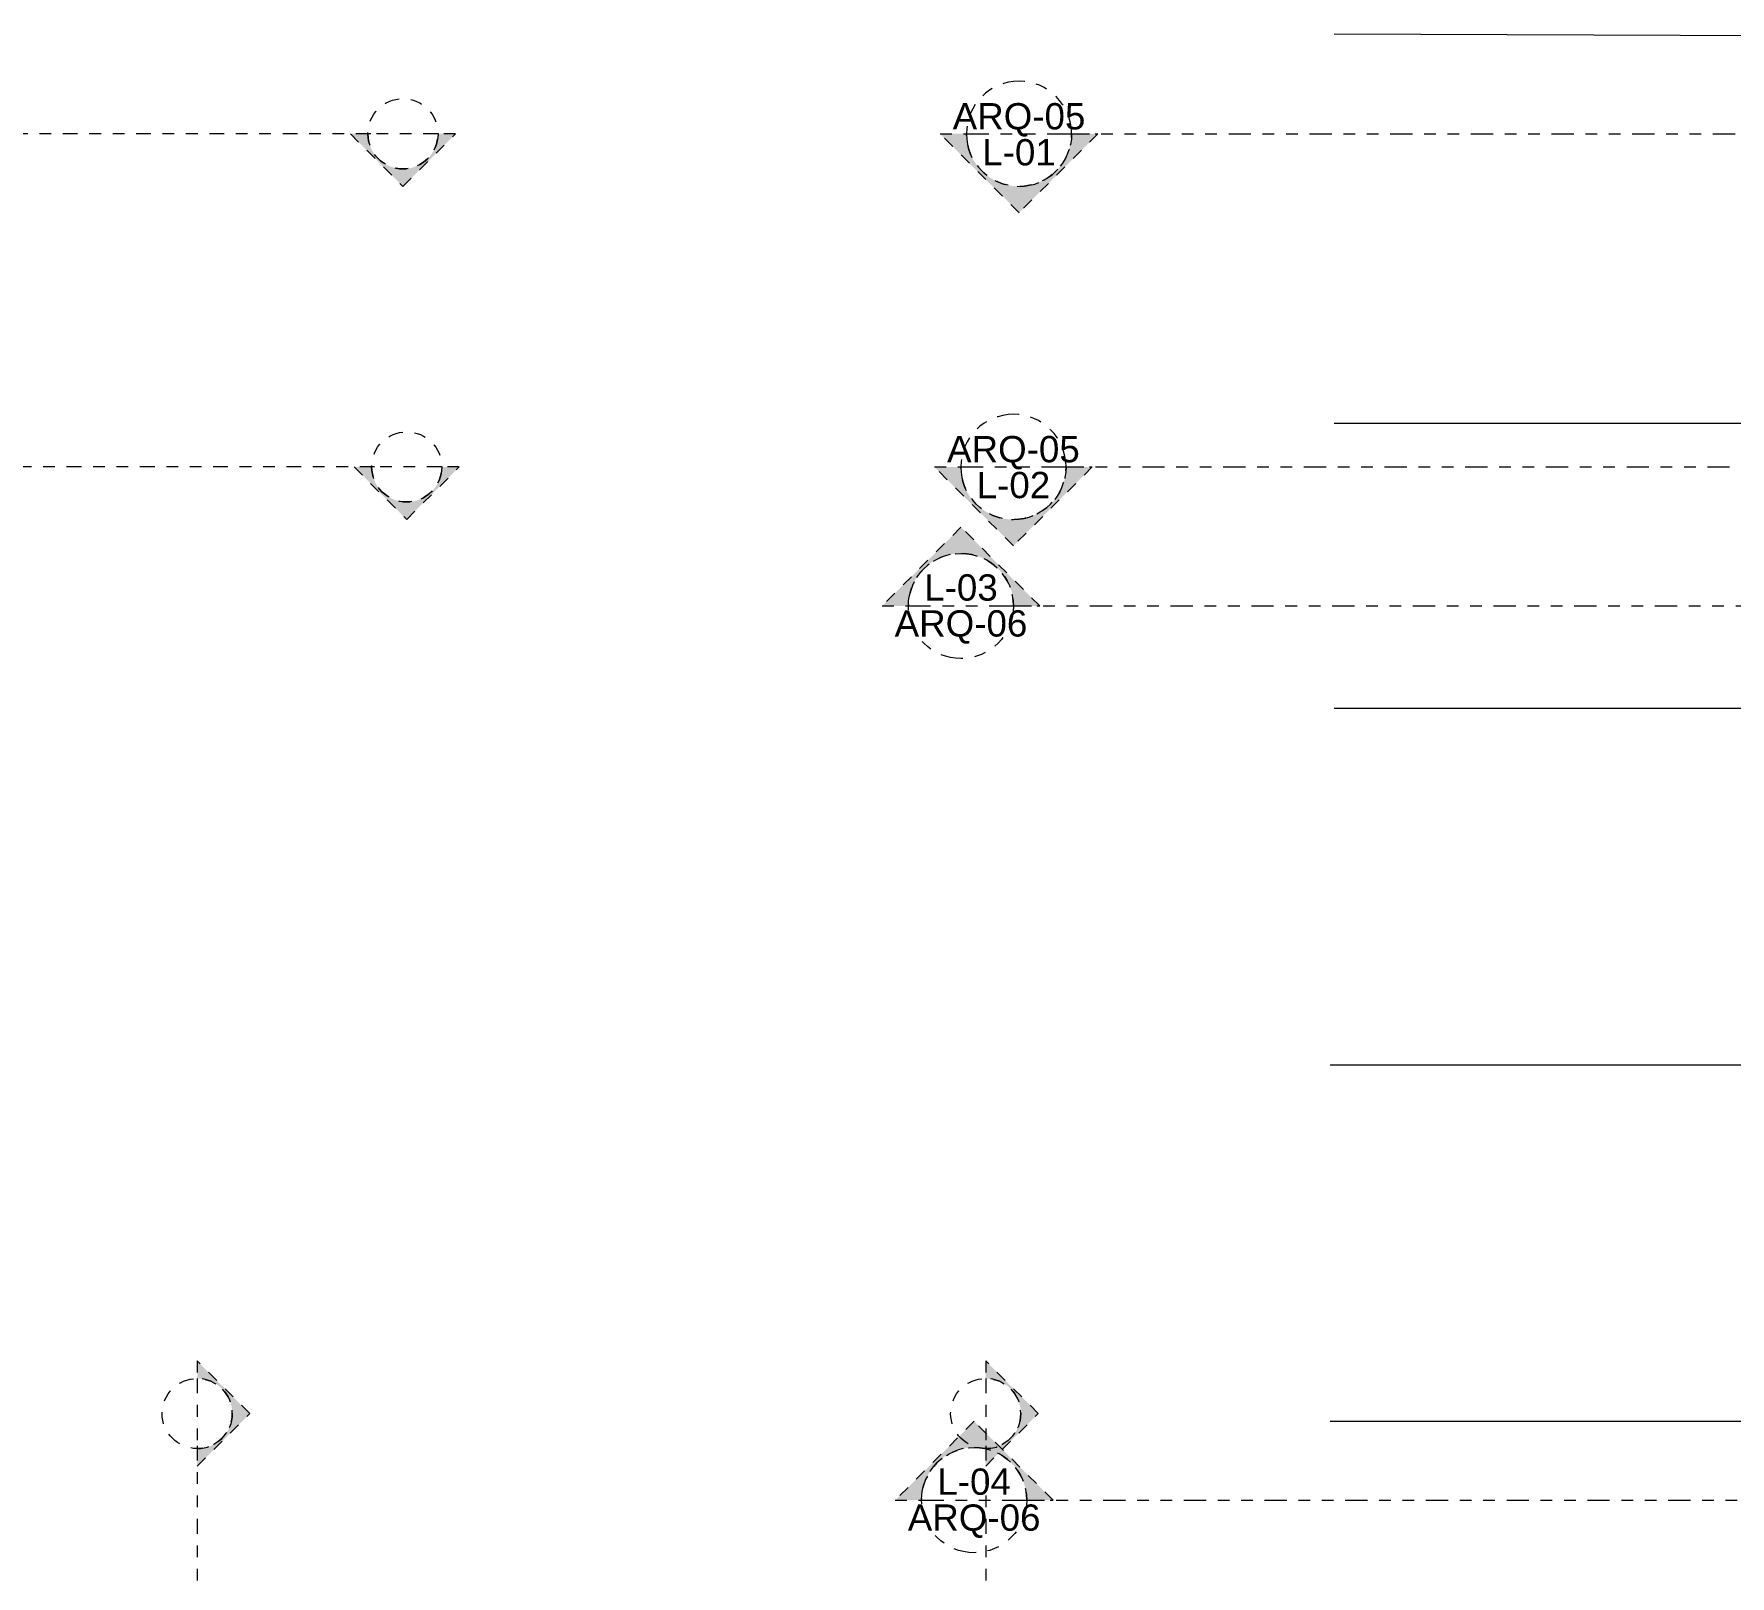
# Model space of a CAD drawing. Header units: metres. Extents: x -54 to 264, y -14 to 31.
# Drawn here: x -15.45 to -0.94, y 8.35 to 21.54 of the extents above; entities that cross this region are included whole.
import ezdxf
from ezdxf.enums import TextEntityAlignment as Align

# ---------------------------------------------------------------- set-up
doc = ezdxf.new("R2010")
doc.units = ezdxf.units.M
doc.header["$LTSCALE"] = 0.001
doc.linetypes.add('CENTERX2', pattern=[101.6, 63.5, -12.7, 12.7, -12.7])
doc.linetypes.add('DIVIDEX2', pattern=[63.5, 25.4, -12.7, 0, -12.7, 0, -12.7])
doc.layers.get('0').update_dxf_attribs({"lineweight": 13, "true_color": 0x000000})
for name, color, linetype, lineweight, true_color in [('JACH-Anotaciones-Lineas-CORTE', 7, 'DIVIDEX2', 18, 0x000000), ('JACH-Anotaciones-Lineas-CORTE @ 0.05', 7, 'DIVIDEX2', 18, 0x000000), ('JACH-Anotaciones-Lineas-CORTE @ 0.075', 7, 'DIVIDEX2', 18, 0x000000), ('JACH-Anotaciones-Lineas-EJES', 7, 'CENTERX2', 9, 0x666666)]:
    doc.layers.add(name, color=color, linetype=linetype, lineweight=lineweight, true_color=true_color)
doc.styles.add('01c-Arial-JACH(3mm)', font='arial.ttf', dxfattribs={"height": 3})

# ---------------------------------------------------------------- blocks, each defined once
blk = doc.blocks.new('*U56')
at = {"lineweight": 0, "ltscale": 100}
h = blk.add_hatch(color=256, dxfattribs=at)
h.dxf.hatch_style = 1
h.paths.add_polyline_path([(-773.52, 9), (-782.52, 0), (-779.52, 0, -1), (-767.52, 0), (-764.52, 0)])
at = {"lineweight": 0}
blk.add_lwpolyline([(-773.52, 9), (-782.52, 0), (-779.52, 0, -1), (-767.52, 0), (-764.52, 0), (-773.52, 9)], format="xyb", close=True, dxfattribs=at)
at = {"lineweight": 0, "ltscale": 100}
blk.add_lwpolyline([(-779.52, 0), (-767.52, 0)], dxfattribs=at)
at = {"linetype": 'DIVIDEX2', "lineweight": 0, "ltscale": 100}
blk.add_lwpolyline([(-768.02, 0), (62.18, 0)], dxfattribs=at)
at = {"lineweight": 0, "ltscale": 100}
blk.add_circle((-773.52, 0), 6, dxfattribs=at)
at = {"lineweight": 0, "ltscale": 100, "style": '01c-Arial-JACH(3mm)'}
for tag, p in [('JACH-SECCIONMURO', (-773.52, 2.11)), ('NO.DEPLANO', (-773.52, -1.99))]:
    blk.add_attdef(tag, text='', height=3, dxfattribs=at).set_placement(p, align=Align.MIDDLE_CENTER)
blk = doc.blocks.new('*U291')
at = {"layer": 'JACH-Anotaciones-Lineas-CORTE @ 0.05', "xscale": 0.05, "yscale": 0.05, "zscale": -0.05, "rotation": 180}
blk.add_blockref('*U56', (-50.94, 17.84), dxfattribs=at)
at = {"layer": 'JACH-Anotaciones-Lineas-CORTE @ 0.075'}
ref = blk.add_blockref('*U56', (50.94, 17.84), dxfattribs=dict(at, xscale=-0.075, yscale=0.075, zscale=0.075, rotation=180))
ref.add_attrib('NO.DEPLANO', 'ARQ-05', dxfattribs={"layer": '0', "lineweight": 0, "ltscale": 100, "height": 0.225, "style": '01c-Arial-JACH(3mm)'}).set_placement((-7.074, 17.992), align=Align.MIDDLE_CENTER)
ref.add_attrib('JACH-SECCIONMURO', 'L-02', dxfattribs={"layer": '0', "lineweight": 0, "ltscale": 100, "height": 0.225, "style": '01c-Arial-JACH(3mm)'}).set_placement((-7.074, 17.685), align=Align.MIDDLE_CENTER)
blk = doc.blocks.new('*U57')
at = {"lineweight": 0, "ltscale": 100}
h = blk.add_hatch(color=256, dxfattribs=at)
h.dxf.hatch_style = 1
h.paths.add_polyline_path([(-778, 9), (-787, 0), (-784, 0, -1), (-772, 0), (-769, 0)])
at = {"lineweight": 0}
blk.add_lwpolyline([(-778, 9), (-787, 0), (-784, 0, -1), (-772, 0), (-769, 0), (-778, 9)], format="xyb", close=True, dxfattribs=at)
at = {"lineweight": 0, "ltscale": 100}
blk.add_lwpolyline([(-784, 0), (-772, 0)], dxfattribs=at)
at = {"linetype": 'DIVIDEX2', "lineweight": 0, "ltscale": 100}
blk.add_lwpolyline([(-772.5, 0), (50.69, 0)], dxfattribs=at)
at = {"lineweight": 0, "ltscale": 100}
blk.add_circle((-778, 0), 6, dxfattribs=at)
at = {"lineweight": 0, "ltscale": 100, "style": '01c-Arial-JACH(3mm)'}
for tag, p in [('JACH-SECCIONMURO', (-778, 2.11)), ('NO.DEPLANO', (-778, -1.99))]:
    blk.add_attdef(tag, text='', height=3, dxfattribs=at).set_placement(p, align=Align.MIDDLE_CENTER)
blk = doc.blocks.new('*U292')
at = {"layer": 'JACH-Anotaciones-Lineas-CORTE @ 0.075', "xscale": 0.075, "yscale": 0.075, "zscale": 0.075}
blk.add_blockref('*U57', (50.94, 9), dxfattribs=at).add_auto_attribs({'NO.DEPLANO': 'ARQ-06', 'JACH-SECCIONMURO': 'L-04'})
blk = doc.blocks.new('*U184')
at = {"lineweight": 0, "ltscale": 100}
h = blk.add_hatch(color=256, dxfattribs=at)
h.dxf.hatch_style = 1
h.paths.add_polyline_path([(-779.5, 9), (-788.5, 0), (-785.5, 0, -1), (-773.5, 0), (-770.5, 0)])
at = {"lineweight": 0}
blk.add_lwpolyline([(-779.5, 9), (-788.5, 0), (-785.5, 0, -1), (-773.5, 0), (-770.5, 0), (-779.5, 9)], format="xyb", close=True, dxfattribs=at)
at = {"lineweight": 0, "ltscale": 100}
blk.add_lwpolyline([(-785.5, 0), (-773.5, 0)], dxfattribs=at)
at = {"linetype": 'DIVIDEX2', "lineweight": 0, "ltscale": 100}
blk.add_lwpolyline([(-774, 0), (50.69, 0)], dxfattribs=at)
at = {"lineweight": 0, "ltscale": 100}
blk.add_circle((-779.5, 0), 6, dxfattribs=at)
at = {"lineweight": 0, "ltscale": 100, "style": '01c-Arial-JACH(3mm)'}
for tag, p in [('JACH-SECCIONMURO', (-779.5, 2.11)), ('NO.DEPLANO', (-779.5, -1.99))]:
    blk.add_attdef(tag, text='', height=3, dxfattribs=at).set_placement(p, align=Align.MIDDLE_CENTER)
blk = doc.blocks.new('*U373')
at = {"layer": 'JACH-Anotaciones-Lineas-CORTE @ 0.075', "xscale": 0.075, "yscale": 0.075, "zscale": 0.075}
blk.add_blockref('*U184', (50.94, 16.65), dxfattribs=at).add_auto_attribs({'NO.DEPLANO': 'ARQ-06', 'JACH-SECCIONMURO': 'L-03'})
blk = doc.blocks.new('*U185')
at = {"lineweight": 0, "ltscale": 100}
h = blk.add_hatch(color=256, dxfattribs=at)
h.dxf.hatch_style = 1
h.paths.add_polyline_path([(-815.98, 9), (-824.98, 0), (-821.98, 0, -1), (-809.98, 0), (-806.98, 0)])
at = {"lineweight": 0}
blk.add_lwpolyline([(-815.98, 9), (-824.98, 0), (-821.98, 0, -1), (-809.98, 0), (-806.98, 0), (-815.98, 9)], format="xyb", close=True, dxfattribs=at)
at = {"lineweight": 0, "ltscale": 100}
blk.add_lwpolyline([(-821.98, 0), (-809.98, 0)], dxfattribs=at)
at = {"linetype": 'DIVIDEX2', "lineweight": 0, "ltscale": 100}
blk.add_lwpolyline([(-810.48, 0), (-344.58, 0)], dxfattribs=at)
at = {"lineweight": 0, "ltscale": 100}
blk.add_circle((-815.98, 0), 6, dxfattribs=at)
at = {"lineweight": 0, "ltscale": 100, "style": '01c-Arial-JACH(3mm)'}
for tag, p in [('JACH-SECCIONMURO', (-815.98, 2.11)), ('NO.DEPLANO', (-815.98, -1.99))]:
    blk.add_attdef(tag, text='', height=3, dxfattribs=at).set_placement(p, align=Align.MIDDLE_CENTER)
blk = doc.blocks.new('*U376')
at = {"layer": 'JACH-Anotaciones-Lineas-CORTE @ 0.05', "xscale": 0.05, "yscale": 0.05, "zscale": -0.05, "rotation": 270}
blk.add_blockref('*U185', (-7.311, -31.058), dxfattribs=at)
blk = doc.blocks.new('*U183')
at = {"lineweight": 0, "ltscale": 100}
h = blk.add_hatch(color=256, dxfattribs=at)
h.dxf.hatch_style = 1
h.paths.add_polyline_path([(-772.88, 9), (-781.88, 0), (-778.88, 0, -1), (-766.88, 0), (-763.88, 0)])
at = {"lineweight": 0}
blk.add_lwpolyline([(-772.88, 9), (-781.88, 0), (-778.88, 0, -1), (-766.88, 0), (-763.88, 0), (-772.88, 9)], format="xyb", close=True, dxfattribs=at)
at = {"lineweight": 0, "ltscale": 100}
blk.add_lwpolyline([(-778.88, 0), (-766.88, 0)], dxfattribs=at)
at = {"linetype": 'DIVIDEX2', "lineweight": 0, "ltscale": 100}
blk.add_lwpolyline([(-767.38, 0), (62.18, 0)], dxfattribs=at)
at = {"lineweight": 0, "ltscale": 100}
blk.add_circle((-772.88, 0), 6, dxfattribs=at)
at = {"lineweight": 0, "ltscale": 100, "style": '01c-Arial-JACH(3mm)'}
for tag, p in [('JACH-SECCIONMURO', (-772.88, 2.11)), ('NO.DEPLANO', (-772.88, -1.99))]:
    blk.add_attdef(tag, text='', height=3, dxfattribs=at).set_placement(p, align=Align.MIDDLE_CENTER)
blk = doc.blocks.new('*U379')
at = {"layer": 'JACH-Anotaciones-Lineas-CORTE @ 0.05', "xscale": 0.05, "yscale": 0.05, "zscale": -0.05, "rotation": 180}
blk.add_blockref('*U183', (-50.94, 20.69), dxfattribs=at)
at = {"layer": 'JACH-Anotaciones-Lineas-CORTE @ 0.075'}
ref = blk.add_blockref('*U183', (50.94, 20.69), dxfattribs=dict(at, xscale=-0.075, yscale=0.075, zscale=0.075, rotation=180))
ref.add_attrib('NO.DEPLANO', 'ARQ-05', dxfattribs={"layer": '0', "lineweight": 0, "ltscale": 100, "height": 0.225, "style": '01c-Arial-JACH(3mm)'}).set_placement((-7.026, 20.84), align=Align.MIDDLE_CENTER)
ref.add_attrib('JACH-SECCIONMURO', 'L-01', dxfattribs={"layer": '0', "lineweight": 0, "ltscale": 100, "height": 0.225, "style": '01c-Arial-JACH(3mm)'}).set_placement((-7.026, 20.532), align=Align.MIDDLE_CENTER)
blk = doc.blocks.new('*U380')
at = {"layer": 'JACH-Anotaciones-Lineas-CORTE @ 0.05', "xscale": 0.05, "yscale": 0.05, "zscale": -0.05, "rotation": 270}
blk.add_blockref('*U185', (-14.056, -31.058), dxfattribs=at)

msp = doc.modelspace()

# ---------------------------------------------------------------- linework, layer by layer
at = {"layer": 'JACH-Anotaciones-Lineas-EJES', "ltscale": 100}
for points in [[(-4.331, 21.544), (52.147, 21.348)], [(-4.331, 18.215), (52.147, 18.215)], [(-4.331, 15.775), (52.147, 15.775)], [(-4.363, 12.725), (22.711, 12.725)], [(-4.363, 9.675), (22.711, 9.675)]]:
    msp.add_lwpolyline(points, dxfattribs=at)

# ---------------------------------------------------------------- block references
at = {"layer": 'JACH-Anotaciones-Lineas-CORTE', "lineweight": 0}
for name in ['*U380', '*U376', '*U379', '*U291', '*U373', '*U292']:
    msp.add_blockref(name, (0, 0), dxfattribs=at)

doc.saveas('drawing.dxf')
